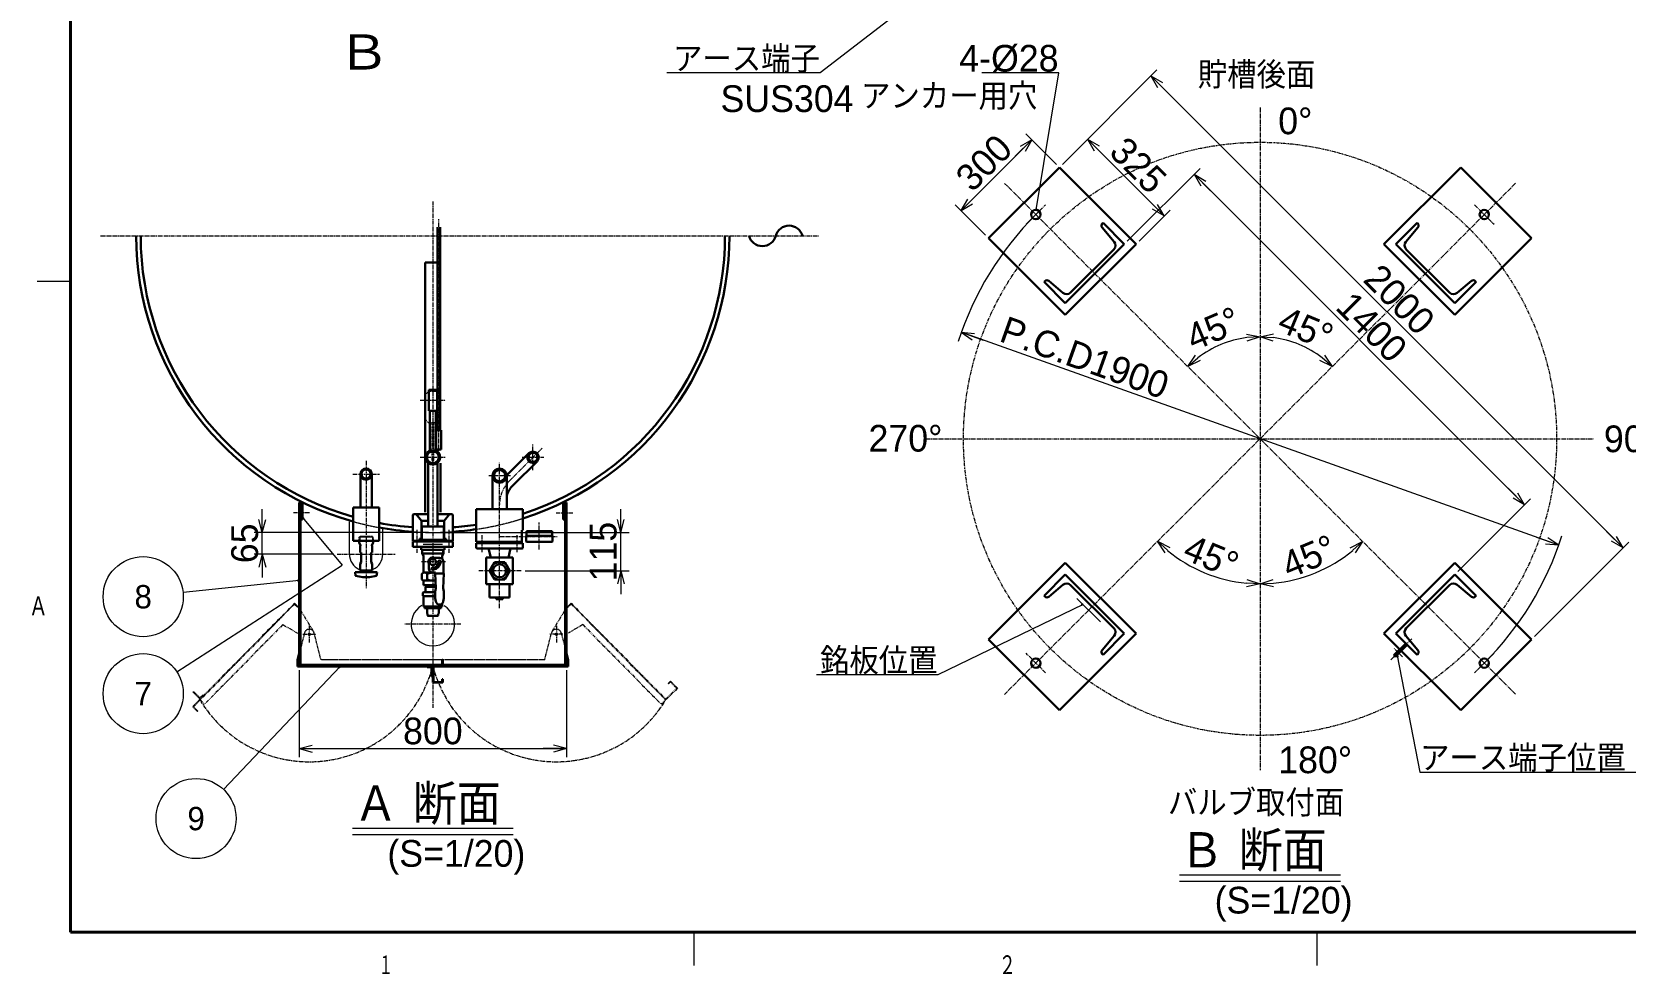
# Model space of a CAD drawing. Header units: millimetres. Extents: x -136 to 8579, y -139 to 6011.
# Drawn here: x -73 to 3506, y -83 to 2034 of the extents above; entities that cross this region are included whole.
import ezdxf
from ezdxf.enums import TextEntityAlignment as Align

# ---------------------------------------------------------------- set-up
doc = ezdxf.new("R2010")
doc.units = ezdxf.units.MM
doc.header["$LTSCALE"] = 0.5
for name, pattern in [('CENTER2', [28.575, 19.05, -3.175, 3.175, -3.175]), ('HIDDEN2', [4.7625, 3.175, -1.5875]), ('PHANTOM2', [31.75, 15.875, -3.175, 3.175, -3.175, 3.175, -3.175])]:
    doc.linetypes.add(name, pattern=pattern)
doc.layers.get('Defpoints').update_dxf_attribs({"color": 151})
for name, color, linetype, lineweight in [('Center', 2, 'CENTER2', 9), ('Hidden', 7, 'HIDDEN2', 9), ('Item', 7, 'Continuous', 9), ('Line', 3, 'Continuous', 30), ('Phantom', 7, 'PHANTOM2', 9), ('Size', 40, 'Continuous', 30), ('Text', 7, 'Continuous', 30)]:
    doc.layers.add(name, color=color, linetype=linetype, lineweight=lineweight)
doc.styles.get("Standard").update_dxf_attribs({"font": 'exthalf2.shx', "bigfont": 'extfont2.shx'})
doc.dimstyles.new('設計', dxfattribs={"dimtxt": 4, "dimasz": 0.001, "dimexe": 1.25, "dimexo": 0.625, "dimtad": 1, "dimdsep": 46, "dimtxsty": 'Standard', "dimblk": '30a', "dimcen": 0, "dimadec": 0, "dimazin": 0, "dimtfac": 1, "dimtofl": 0, "dimtmove": 0, "dimatfit": 3, "dimldrblk": '30a', "dimfxl": 1, "dimlwd": 9, "dimlwe": 9, "dimarcsym": 0})
doc.dimstyles.new('設計$2', dxfattribs={"dimtxt": 4, "dimasz": 2, "dimexe": 1.25, "dimexo": 0.625, "dimtad": 1, "dimdsep": 46, "dimtxsty": 'Standard', "dimblk": 'OPEN30', "dimcen": 0, "dimadec": 0, "dimazin": 0, "dimtfac": 1, "dimtofl": 0, "dimtmove": 0, "dimatfit": 3, "dimldrblk": '30a', "dimfxl": 1, "dimlwd": 9, "dimlwe": 9, "dimarcsym": 0})
doc.dimstyles.new('設計$3', dxfattribs={"dimtxt": 4, "dimasz": 0.001, "dimexe": 1.25, "dimexo": 0.625, "dimtad": 1, "dimdsep": 46, "dimtxsty": 'Standard', "dimblk": '30a', "dimcen": 0, "dimadec": 0, "dimazin": 0, "dimtfac": 1, "dimtmove": 0, "dimatfit": 0, "dimldrblk": '30a', "dimfxl": 1, "dimlwd": 9, "dimlwe": 9, "dimarcsym": 0})

# ---------------------------------------------------------------- blocks, each defined once
blk = doc.blocks.new('30a')
at = {"color": 0, "linetype": 'ByBlock', "lineweight": -2}
for q in [(-1931.85, 517.64), (-3500, 0), (-1931.85, -517.64)]:
    blk.add_line((0, 0), q, dxfattribs=at)
blk = doc.blocks.new('*D71')
at = {"layer": 'Defpoints', "color": 0, "transparency": 16777216}
for p in [(527.5, 609.4), (1127.5, 609.4), (1127.5, 423.6)]:
    blk.add_point(p, dxfattribs=at)
at = {"layer": 'Size', "color": 0, "lineweight": 9, "transparency": 16777216}
for p, q in [((527.5, 600), (527.5, 404.8)), ((1127.5, 600), (1127.5, 404.8)), ((527.5, 423.6), (1127.5, 423.6))]:
    blk.add_line(p, q, dxfattribs=at)
at = {"layer": 'Size', "color": 0, "lineweight": 9, "transparency": 16777216, "xscale": 0.015, "yscale": 0.015, "zscale": 0.015, "rotation": 180}
blk.add_blockref('30a', (527.5, 423.6), dxfattribs=at)
at = {"layer": 'Size', "color": 0, "lineweight": 9, "transparency": 16777216, "xscale": 0.015, "yscale": 0.015, "zscale": 0.015}
blk.add_blockref('30a', (1127.5, 423.6), dxfattribs=at)
at = {"layer": 'Size', "color": 0, "transparency": 16777216, "insert": (827.5, 463), "char_height": 60, "attachment_point": 5}
blk.add_mtext('800', dxfattribs=at)
blk = doc.blocks.new('*D72')
at = {"layer": 'Defpoints', "color": 0, "transparency": 16777216}
for p in [(827.5, 909.4), (1249.9, 909.4), (1025.8, 823.2)]:
    blk.add_point(p, dxfattribs=at)
at = {"layer": 'Size', "color": 0, "lineweight": 9, "transparency": 16777216}
for p, q in [((836.9, 909.4), (1268.7, 909.4)), ((1249.9, 823.2), (1249.9, 909.4)), ((1249.9, 909.4), (1249.9, 909.4)), ((1249.9, 909.4), (1249.9, 909.4)), ((1035.2, 823.2), (1268.7, 823.2)), ((1249.9, 823.2), (1249.9, 823.2)), ((1249.9, 823.1), (1249.9, 823.1))]:
    blk.add_line(p, q, dxfattribs=at)
at = {"layer": 'Size', "color": 0, "lineweight": 9, "transparency": 16777216, "xscale": 0.015, "yscale": 0.015, "zscale": 0.015}
for p, rotation in [((1249.9, 909.4), 270), ((1249.9, 823.2), 90)]:
    blk.add_blockref('30a', p, dxfattribs=dict(at, rotation=rotation))
at = {"layer": 'Size', "color": 0, "transparency": 16777216, "insert": (1210.6, 866.3), "char_height": 60, "attachment_point": 5, "rotation": 90}
blk.add_mtext('115', dxfattribs=at)
blk = doc.blocks.new('*D73')
at = {"layer": 'Defpoints', "color": 0, "transparency": 16777216}
for p in [(444.4, 909.4), (827.5, 909.4), (612.3, 860.4)]:
    blk.add_point(p, dxfattribs=at)
at = {"layer": 'Size', "color": 0, "lineweight": 9, "transparency": 16777216}
for p, q in [((818.1, 909.4), (425.7, 909.4)), ((444.4, 860.5), (444.4, 909.4)), ((444.4, 909.4), (444.4, 909.4)), ((444.4, 909.4), (444.4, 909.4)), ((602.9, 860.4), (425.7, 860.4)), ((444.4, 860.4), (444.4, 860.5)), ((444.4, 860.4), (444.4, 860.4))]:
    blk.add_line(p, q, dxfattribs=at)
at = {"layer": 'Size', "color": 0, "lineweight": 9, "transparency": 16777216, "xscale": 0.015, "yscale": 0.015, "zscale": 0.015}
for p, rotation in [((444.4, 909.4), 270), ((444.4, 860.4), 90)]:
    blk.add_blockref('30a', p, dxfattribs=dict(at, rotation=rotation))
at = {"layer": 'Size', "color": 0, "transparency": 16777216, "insert": (405, 884.9), "char_height": 60, "attachment_point": 5, "rotation": 90}
blk.add_mtext('65', dxfattribs=at)
blk = doc.blocks.new('_Open30')
at = {"color": 0, "linetype": 'ByBlock', "lineweight": -2}
for p, q in [((-1, 0.27), (0, 0)), ((0, 0), (-1, -0.27)), ((0, 0), (-1, 0))]:
    blk.add_line(p, q, dxfattribs=at)
blk = doc.blocks.new('*D74')
at = {"layer": 'Defpoints', "color": 0, "transparency": 16777216}
for p in [(2686, 1864.2), (3260.1, 1693.9), (2523.1, 837.7), (2111.8, 545.6), (2686, 375.3)]:
    blk.add_point(p, dxfattribs=at)
at = {"layer": 'Size', "color": 0, "lineweight": 9, "transparency": 16777216}
blk.add_arc((2686, 1119.7), 325.7, 230.2799, 264.7201, dxfattribs=at)
at = {"layer": 'Size', "color": 0, "lineweight": 9, "transparency": 16777216, "xscale": 30, "yscale": 30, "zscale": 30}
for p, rotation in [((2455.7, 889.5), 137.6399452612493), ((2686, 794.1), 357.3600547387508)]:
    blk.add_blockref('_Open30', p, dxfattribs=dict(at, rotation=rotation))
at = {"layer": 'Size', "color": 0, "transparency": 16777216, "insert": (2576.4, 855.2), "char_height": 60, "attachment_point": 5, "rotation": 337.5}
blk.add_mtext('45%%D', dxfattribs=at)
blk = doc.blocks.new('*D75')
at = {"layer": 'Defpoints', "color": 0, "transparency": 16777216}
for p in [(2686, 1864.2), (2112.1, 1693.6), (2770.3, 805.1), (3259.9, 545.8), (2686, 375.3)]:
    blk.add_point(p, dxfattribs=at)
at = {"layer": 'Size', "color": 0, "lineweight": 9, "transparency": 16777216}
blk.add_arc((2686, 1119.7), 325.8, 275.2782, 309.7218, dxfattribs=at)
at = {"layer": 'Size', "color": 0, "lineweight": 9, "transparency": 16777216, "xscale": 30, "yscale": 30, "zscale": 30}
for p, rotation in [((2916.3, 889.4), 42.36087620303617), ((2686, 794), 182.6391237969638)]:
    blk.add_blockref('_Open30', p, dxfattribs=dict(at, rotation=rotation))
at = {"layer": 'Size', "color": 0, "transparency": 16777216, "insert": (2795.6, 855.2), "char_height": 60, "attachment_point": 5, "rotation": 22.5}
blk.add_mtext('45%%D', dxfattribs=at)
blk = doc.blocks.new('*D76')
at = {"layer": 'Defpoints', "color": 0, "transparency": 16777216}
for p in [(2686, 1864.2), (2112.1, 1693.6), (2626.6, 1341.3), (3259.9, 545.8), (2686, 375.3)]:
    blk.add_point(p, dxfattribs=at)
at = {"layer": 'Size', "color": 0, "lineweight": 9, "transparency": 16777216}
blk.add_arc((2686, 1119.7), 229.4, 97.4984, 127.5016, dxfattribs=at)
at = {"layer": 'Size', "color": 0, "lineweight": 9, "transparency": 16777216, "xscale": 30, "yscale": 30, "zscale": 30}
for p, rotation in [((2686, 1349.1), 3.749198893633965), ((2523.8, 1282), 221.250801106366)]:
    blk.add_blockref('_Open30', p, dxfattribs=dict(at, rotation=rotation))
at = {"layer": 'Size', "color": 0, "transparency": 16777216, "insert": (2580.8, 1367.1), "char_height": 60, "attachment_point": 5, "rotation": 23.0454}
blk.add_mtext('45%%D', dxfattribs=at)
blk = doc.blocks.new('*D77')
at = {"layer": 'Defpoints', "color": 0, "transparency": 16777216}
for p in [(2235.2, 1729.6), (2470.6, 1620.4), (2407.5, 1557.3)]:
    blk.add_point(p, dxfattribs=at)
at = {"layer": 'Size', "color": 0, "lineweight": 9, "transparency": 16777216}
for p, q in [((2241.8, 1736.3), (2311.5, 1806)), ((2298.3, 1792.7), (2470.6, 1620.4)), ((2414.2, 1563.9), (2483.9, 1633.6))]:
    blk.add_line(p, q, dxfattribs=at)
at = {"layer": 'Size', "color": 0, "lineweight": 9, "transparency": 16777216, "xscale": 0.015, "yscale": 0.015, "zscale": 0.015}
for p, rotation in [((2298.3, 1792.7), 135.0000001800632), ((2470.6, 1620.4), 315.0000001800632)]:
    blk.add_blockref('30a', p, dxfattribs=dict(at, rotation=rotation))
at = {"layer": 'Size', "color": 0, "transparency": 16777216, "insert": (2412.3, 1734.4), "char_height": 60, "attachment_point": 5, "rotation": 315}
blk.add_mtext('325', dxfattribs=at)
blk = doc.blocks.new('*D78')
at = {"layer": 'Defpoints', "color": 0, "transparency": 16777216}
for p in [(2381, 1557.3), (3280.3, 971.6), (3123.5, 814.8)]:
    blk.add_point(p, dxfattribs=at)
at = {"layer": 'Size', "color": 0, "lineweight": 9, "transparency": 16777216}
for p, q in [((2387.7, 1563.9), (2551.1, 1727.3)), ((2537.8, 1714), (3280.2, 971.6)), ((3130.1, 821.4), (3293.5, 984.8))]:
    blk.add_line(p, q, dxfattribs=at)
at = {"layer": 'Size', "color": 0, "lineweight": 9, "transparency": 16777216, "xscale": 0.015, "yscale": 0.015, "zscale": 0.015}
for p, rotation in [((2537.8, 1714), 135.0000002160758), ((3280.3, 971.6), 315.0000002160758)]:
    blk.add_blockref('30a', p, dxfattribs=dict(at, rotation=rotation))
at = {"layer": 'Size', "color": 0, "transparency": 16777216, "insert": (2936.9, 1370.6), "char_height": 60, "attachment_point": 5, "rotation": 315}
blk.add_mtext('1400', dxfattribs=at)
blk = doc.blocks.new('*D79')
at = {"layer": 'Defpoints', "color": 0, "transparency": 16777216}
for p in [(2235.2, 1729.6), (3501.5, 874.6), (3295.8, 669)]:
    blk.add_point(p, dxfattribs=at)
at = {"layer": 'Size', "color": 0, "lineweight": 9, "transparency": 16777216}
for p, q in [((2241.8, 1736.3), (2454.1, 1948.5)), ((2440.8, 1935.2), (3501.4, 874.6)), ((3302.5, 675.6), (3514.7, 887.8))]:
    blk.add_line(p, q, dxfattribs=at)
at = {"layer": 'Size', "color": 0, "lineweight": 9, "transparency": 16777216, "xscale": 0.015, "yscale": 0.015, "zscale": 0.015}
for p, rotation in [((2440.8, 1935.2), 134.9999999729905), ((3501.5, 874.6), 314.9999999729905)]:
    blk.add_blockref('30a', p, dxfattribs=dict(at, rotation=rotation))
at = {"layer": 'Size', "color": 0, "transparency": 16777216, "insert": (2999, 1432.7), "char_height": 60, "attachment_point": 5, "rotation": 315}
blk.add_mtext('2000', dxfattribs=at)
blk = doc.blocks.new('*D80')
at = {"layer": 'Defpoints', "color": 0, "transparency": 16777216}
for p in [(2173.2, 1791.6), (2235.2, 1729.6), (2076.1, 1570.5)]:
    blk.add_point(p, dxfattribs=at)
at = {"layer": 'Size', "color": 0, "lineweight": 9, "transparency": 16777216}
for p, q in [((2014.1, 1632.5), (2173.2, 1791.6)), ((2228.6, 1736.3), (2159.9, 1804.9)), ((2069.5, 1577.2), (2000.8, 1645.8))]:
    blk.add_line(p, q, dxfattribs=at)
at = {"layer": 'Size', "color": 0, "lineweight": 9, "transparency": 16777216, "xscale": 0.015, "yscale": 0.015, "zscale": 0.015}
for p, rotation in [((2173.2, 1791.6), 44.99999983378788), ((2014.1, 1632.5), 224.9999998337879)]:
    blk.add_blockref('30a', p, dxfattribs=dict(at, rotation=rotation))
at = {"layer": 'Size', "color": 0, "transparency": 16777216, "insert": (2065.8, 1739.9), "char_height": 60, "attachment_point": 5, "rotation": 45}
blk.add_mtext('300', dxfattribs=at)
blk = doc.blocks.new('*D81')
at = {"layer": 'Defpoints', "color": 0, "transparency": 16777216}
for p in [(2014.8, 1359), (3357.1, 880.5)]:
    blk.add_point(p, dxfattribs=at)
at = {"layer": 'Size', "color": 0, "lineweight": 9, "transparency": 16777216}
blk.add_line((3357.1, 880.5), (2014.8, 1359), dxfattribs=at)
at = {"layer": 'Size', "color": 0, "lineweight": 9, "transparency": 16777216, "xscale": 0.015, "yscale": 0.015, "zscale": 0.015}
for p, rotation in [((2014.8, 1359), 160.3797178387417), ((3357.1, 880.5), 340.3797178387418)]:
    blk.add_blockref('30a', p, dxfattribs=dict(at, rotation=rotation))
at = {"layer": 'Size', "color": 0, "transparency": 16777216, "insert": (2291.9, 1302), "char_height": 60, "attachment_point": 5, "rotation": 340.3797}
blk.add_mtext('P.C.D1900', dxfattribs=at)
blk = doc.blocks.new('30矢印')
at = {"color": 0, "linetype": 'ByBlock', "lineweight": -2}
for q in [(-4415, 0), (-2415, 647), (-2415, -647)]:
    blk.add_line((0, 0), q, dxfattribs=at)
blk = doc.blocks.new('*D82')
at = {"layer": 'Defpoints', "color": 0, "transparency": 16777216}
for p in [(2686, 1864.2), (3260.1, 1693.9), (2800.7, 1318.5), (2111.8, 545.6), (2686, 375.3)]:
    blk.add_point(p, dxfattribs=at)
at = {"layer": 'Size', "color": 0, "lineweight": 9, "transparency": 16777216}
blk.add_arc((2686, 1119.7), 229.4, 52.4967, 82.5033, dxfattribs=at)
at = {"layer": 'Size', "color": 0, "lineweight": 9, "transparency": 16777216, "xscale": 30, "yscale": 30, "zscale": 30}
for p, rotation in [((2686, 1349.2), 176.251658644729), ((2848.2, 1282), 318.748341355271)]:
    blk.add_blockref('_Open30', p, dxfattribs=dict(at, rotation=rotation))
at = {"layer": 'Size', "color": 0, "transparency": 16777216, "insert": (2788.8, 1368.1), "char_height": 60, "attachment_point": 5, "rotation": 337.5}
blk.add_mtext('45°', dxfattribs=at)

msp = doc.modelspace()

# ---------------------------------------------------------------- linework, layer by layer
at = {"color": 4, "linetype": 'Continuous', "lineweight": 40}
for p, q in [((13.60817, 5861.35569), (13.60817, 11.35569)), ((13.60817, 11.35569), (8578.60817, 11.35569))]:
    msp.add_line(p, q, dxfattribs=at)
at = {"color": 4, "linetype": 'Continuous', "lineweight": 9}
for p, q in [((-61.39183, 1473.85569), (13.60817, 1473.85569)), ((1413.60817, 11.35569), (1413.60817, -63.64431)), ((2813.60818, 11.35569), (2813.60818, -63.64431))]:
    msp.add_line(p, q, dxfattribs=at)
at = {"layer": 'Center', "color": 2}
for p, q in [((2685.9655, 1864.16461), (2685.9655, 375.32289)), ((3260.12825, 1693.9065), (2111.80275, 545.58101)), ((3259.86631, 545.84294), (2112.06469, 1693.64456)), ((827.49906, 1653.29265), (827.49906, 514.92071)), ((2160.2803, 1601.68572), (2204.02354, 1645.42895)), ((3167.90746, 1645.42895), (3211.6507, 1601.68572)), ((80.70583, 1575.7105), (1695.01468, 1575.7105)), ((798.81712, 1206.418), (856.181, 1206.418)), ((1935.78205, 1119.74375), (3436.14894, 1119.74375)), ((999.46605, 1025.12749), (1072.91185, 1098.57329)), ((1028.02267, 1078.1605), (1076.97545, 1078.1605)), ((1052.49906, 1048.99068), (1052.49906, 1107.33032)), ((647.49906, 1040.6605), (707.49906, 1040.6605)), ((677.49906, 1070.34205), (677.49906, 784.52175)), ((977.49906, 739.22013), (977.49906, 1066.08032)), ((1001.97545, 1036.9105), (953.02267, 1036.9105)), ((550.25193, 953.74243), (514.62869, 953.74243)), ((1066.73406, 871.01691), (1066.73406, 931.95002)), ((1104.37661, 953.74243), (1142.35726, 953.74243)), ((938.12406, 864.78721), (938.12406, 903.29174)), ((977.49906, 900.4105), (1107.08192, 900.4105)), ((1016.87406, 864.78721), (1016.87406, 903.29174)), ((612.27711, 860.4355), (742.72101, 860.4355)), ((855.98462, 843.1105), (801.07863, 843.1105)), ((1025.82617, 823.1605), (929.17195, 823.1605)), ((535.1997, 680.6605), (564.79842, 680.6605)), ((549.99906, 699.19244), (549.99906, 662.12856)), ((890.69337, 703.1605), (764.30475, 703.1605)), ((1119.79842, 680.6605), (1090.1997, 680.6605)), ((1104.99906, 699.19244), (1104.99906, 662.12856)), ((2979.76837, 623.35479), (3027.21279, 670.79922)), ((3006.11717, 629.88645), (2986.30003, 649.7036)), ((2204.02354, 594.05855), (2160.2803, 637.80179)), ((3211.6507, 637.80179), (3167.90746, 594.05855))]:
    msp.add_line(p, q, dxfattribs=at)
at = {"layer": 'Center', "color": 4}
msp.add_line((840.62406, 1081.32031), (840.62406, 1613.45509), dxfattribs=at)
at = {"layer": 'Center', "color": 6}
for p, q in [((799.26129, 1078.1605), (855.73682, 1078.1605)), ((791.87406, 914.95335), (791.87406, 863.37247)), ((863.12406, 914.95335), (863.12406, 863.37247))]:
    msp.add_line(p, q, dxfattribs=at)
at = {"layer": 'Center', "color": 2}
for centre, radius, start, end in [((1052.49906, 972.09448), 75, 135, 180), ((549.99906, 680.6605), 286.50098, 211.02485, 345.599979), ((1104.99906, 680.6605), 286.50098, 194.400021, 328.97515)]:
    msp.add_arc(centre, radius, start, end, dxfattribs=at)
at = {"layer": 'Hidden', "color": 3}
for p, q in [((661.78281, 890.6605), (662.07614, 899.0605)), ((663.22468, 900.1855), (662.07614, 899.0605)), ((692.92197, 899.0605), (662.07614, 899.0605)), ((691.77344, 900.1855), (663.22468, 900.1855)), ((691.77344, 900.1855), (692.92197, 899.0605)), ((692.92197, 899.0605), (693.21531, 890.6605)), ((805.52005, 883.1105), (849.47807, 883.1105)), ((539.09748, 683.43864), (527.49906, 637.92573)), ((576.24906, 623.2105), (560.90064, 683.43864)), ((1078.74906, 623.2105), (1094.09748, 683.43864)), ((1115.90064, 683.43864), (1127.49906, 637.92573)), ((1078.74906, 623.2105), (576.24906, 623.2105))]:
    msp.add_line(p, q, dxfattribs=at)
for centre in [(549.99906, 680.6605), (1104.99906, 680.6605)]:
    msp.add_circle(centre, 2.625, dxfattribs=at)
for centre, radius, start, end in [((827.49906, 1575.7105), 666.3, 254.393864, 259.558898), ((827.49906, 1575.7105), 666.3, 278.414332, 287.693029), ((827.49906, 1575.7105), 666.3, 266.127459, 273.872541), ((549.99906, 680.6605), 11.25, 14.296838, 165.703162), ((1104.99906, 680.6605), 11.25, 14.296838, 165.703162)]:
    msp.add_arc(centre, radius, start, end, dxfattribs=at)
at = {"layer": 'Item'}
msp.add_line((252.39416, 596.01748), (623.96082, 835.59498), dxfattribs=at)
at = {"layer": 'Item', "color": 7, "linetype": 'Continuous', "lineweight": 9}
for p, q in [((646.86894, 245.10144), (1008.12918, 245.10144)), ((1008.12918, 230.10144), (646.86894, 230.10144)), ((2505.33537, 140.04288), (2866.59563, 140.04288)), ((2866.59563, 125.04288), (2505.33537, 125.04288))]:
    msp.add_line(p, q, dxfattribs=at)
at = {"layer": 'Item'}
for centre in [(176.75421, 764.97022), (176.75421, 547.24661), (295.58036, 266.51397)]:
    msp.add_circle(centre, 90, dxfattribs=at)
at = {"layer": 'Item', "color": 4, "lineweight": 30}
for centre, start, end in [((1567.89928, 1583.7481), 195, 345), ((1627.89276, 1567.6729), 15, 165)]:
    msp.add_arc(centre, 31.05491, start, end, dxfattribs=at)
at = {"layer": 'Line', "color": 3}
for p, q in [((2076.0859, 1570.52433), (2235.18493, 1729.62335)), ((2407.5422, 1557.26607), (2235.18493, 1729.62335)), ((2964.38879, 1557.26607), (3136.74607, 1729.62335)), ((3136.74607, 1729.62335), (3295.8451, 1570.52433)), ((2331.19384, 1594.66378), (2358.15973, 1562.52707)), ((2333.29599, 1604.99578), (2331.56956, 1603.26935)), ((2381.0257, 1557.26607), (2333.29599, 1604.99578)), ((3038.63501, 1604.99578), (2990.9053, 1557.26607)), ((3013.77126, 1562.52707), (3040.73716, 1594.66378)), ((3040.36143, 1603.26935), (3038.63501, 1604.99578)), ((2248.44318, 1398.16705), (2076.0859, 1570.52433)), ((2407.5422, 1557.26607), (2248.44318, 1398.16705)), ((2248.44318, 1424.68355), (2381.0257, 1557.26607)), ((2357.40828, 1545.31592), (2260.39333, 1448.30097)), ((3123.48782, 1398.16705), (2964.38879, 1557.26607)), ((2990.9053, 1557.26607), (3123.48782, 1424.68355)), ((3111.53766, 1448.30097), (3014.52272, 1545.31592)), ((3123.48782, 1398.16705), (3295.8451, 1570.52433)), ((810.49906, 1515.7105), (810.49906, 954.97245)), ((810.49906, 1515.7105), (836.52593, 1515.7105)), ((2202.4399, 1474.13969), (2200.71347, 1472.41326)), ((2200.71347, 1472.41326), (2248.44318, 1424.68355)), ((2243.18218, 1447.54952), (2211.04547, 1474.51542)), ((3123.48782, 1424.68355), (3171.21753, 1472.41326)), ((3160.88552, 1474.51542), (3128.74882, 1447.54952)), ((3171.21753, 1472.41326), (3169.4911, 1474.13969)), ((818.76156, 1182.793), (818.76156, 1230.043)), ((836.98656, 1230.043), (818.76156, 1230.043)), ((836.98656, 1230.043), (836.98656, 1182.793)), ((818.76156, 1182.793), (836.98656, 1182.793)), ((821.01156, 1182.793), (821.01156, 1096.02475)), ((833.98656, 1182.793), (833.98656, 1096.02475)), ((1043.48345, 1087.17611), (994.02595, 1037.71862)), ((664.74906, 965.6605), (664.74906, 1040.6605)), ((690.24906, 965.6605), (690.24906, 1040.6605)), ((844.49906, 954.97245), (844.49906, 1065.19092)), ((1008.48166, 1016.11188), (1061.51467, 1069.14489)), ((961.48656, 961.9105), (961.48656, 1036.9105)), ((993.51156, 961.9105), (993.51156, 1036.9105)), ((527.49906, 976.62472), (527.49906, 609.4105)), ((529.89906, 976.62472), (527.49906, 976.62472)), ((529.89906, 979.56461), (529.89906, 611.8105)), ((534.39906, 938.74243), (534.39906, 977.33931)), ((1120.59906, 938.74243), (1120.59906, 977.33931)), ((1125.09906, 979.56461), (1125.09906, 611.8105)), ((1125.09906, 976.62472), (1127.49906, 976.62472)), ((1127.49906, 976.62472), (1127.49906, 609.4105)), ((534.39906, 938.74243), (529.89906, 938.74243)), ((648.24906, 965.6605), (706.74906, 965.6605)), ((648.24906, 890.6605), (648.24906, 965.6605)), ((706.74906, 890.6605), (706.74906, 965.6605)), ((924.99906, 888.4105), (924.99906, 961.9105)), ((924.99906, 961.9105), (1029.99906, 961.9105)), ((1029.99906, 914.6605), (1029.99906, 961.9105)), ((1120.59906, 938.74243), (1125.09906, 938.74243)), ((1027.74906, 914.6605), (1029.99906, 914.6605)), ((1027.74906, 888.4105), (1027.74906, 914.6605)), ((1037.48406, 901.9724), (1037.48406, 888.90929)), ((1095.98406, 901.9724), (1037.48406, 901.9724)), ((1037.76804, 912.47968), (1095.70008, 912.47968)), ((1037.76804, 912.47968), (1037.76804, 901.9724)), ((1095.70008, 912.47968), (1095.70008, 901.9724)), ((1095.98406, 901.9724), (1095.98406, 888.90929)), ((706.74906, 890.6605), (648.24906, 890.6605)), ((661.61519, 885.8605), (661.78281, 890.6605)), ((661.61519, 885.8605), (665.49906, 879.1855)), ((663.99906, 879.1855), (663.99906, 864.1855)), ((663.99906, 864.1855), (666.24906, 864.1855)), ((664.03594, 879.1855), (665.49906, 879.1855)), ((666.24906, 864.1855), (666.24906, 842.4355)), ((688.74906, 864.1855), (688.74906, 842.4355)), ((690.99906, 864.1855), (688.74906, 864.1855)), ((693.38293, 885.8605), (689.49906, 879.1855)), ((690.96217, 879.1855), (689.49906, 879.1855)), ((690.99906, 879.1855), (690.99906, 864.1855)), ((693.21531, 890.6605), (693.38293, 885.8605)), ((803.30772, 862.1105), (803.59756, 870.4105)), ((803.30772, 862.1105), (851.6904, 862.1105)), ((803.30772, 862.1105), (806.49906, 856.58293)), ((851.6904, 862.1105), (848.49906, 856.58293)), ((851.6904, 862.1105), (851.40056, 870.4105)), ((924.99906, 888.4105), (1027.74906, 888.4105)), ((924.99906, 885.4105), (1029.99906, 885.4105)), ((924.99906, 874.9105), (924.99906, 885.4105)), ((926.49906, 873.4105), (1028.49906, 873.4105)), ((1007.87406, 886.9105), (947.12406, 886.9105)), ((953.45918, 870.57001), (957.81156, 853.1605)), ((1001.53894, 870.57001), (997.18656, 853.1605)), ((1029.99906, 874.9105), (1029.99906, 885.4105)), ((1038.05202, 888.34133), (1095.4161, 888.34133)), ((666.24906, 842.4355), (663.99906, 838.6855)), ((663.99906, 823.6855), (663.99906, 838.6855)), ((663.99906, 823.6855), (690.99906, 823.6855)), ((672.62406, 819.9355), (672.62406, 823.6855)), ((682.37406, 819.9355), (682.37406, 823.6855)), ((688.74906, 842.4355), (690.99906, 838.6855)), ((690.99906, 823.6855), (690.99906, 838.6855)), ((806.49906, 856.58293), (806.49906, 818.82658)), ((818.49906, 828.1105), (818.49906, 838.7516)), ((831.85796, 852.1105), (842.49906, 852.1105)), ((848.49906, 856.58293), (848.49906, 849.81871)), ((851.49906, 843.1105), (851.49906, 817.1105)), ((1007.49906, 853.1605), (947.49906, 853.1605)), ((947.49906, 853.1605), (947.49906, 793.1605)), ((954.76589, 823.1605), (966.13248, 842.848)), ((988.86564, 842.848), (966.13248, 842.848)), ((1000.23223, 823.1605), (988.86564, 842.848)), ((1007.49906, 853.1605), (1007.49906, 793.1605)), ((2248.44318, 841.32046), (2076.0859, 668.96318)), ((2407.5422, 682.22143), (2248.44318, 841.32046)), ((2964.38879, 682.22143), (3123.48782, 841.32046)), ((3123.48782, 841.32046), (3295.8451, 668.96318)), ((652.74906, 819.9355), (653.91434, 812.18218)), ((652.78018, 819.9355), (702.24906, 819.9355)), ((669.99906, 808.6855), (653.91434, 812.18218)), ((684.99906, 808.6855), (669.99906, 808.6855)), ((684.99906, 808.6855), (701.08377, 812.18218)), ((702.24906, 819.9355), (701.08377, 812.18218)), ((802.49906, 803.61251), (802.49906, 816.6085)), ((806.49906, 791.1105), (806.49906, 801.39442)), ((806.49906, 791.1105), (834.07482, 791.1105)), ((808.74906, 819.1105), (825.50759, 819.1105)), ((808.74906, 801.1105), (833.46876, 801.1105)), ((814.99906, 803.61251), (814.99906, 816.6085)), ((827.49906, 819.1105), (833.49906, 819.1105)), ((834.49906, 784.1105), (832.49906, 817.1105)), ((852.49906, 817.1105), (832.49906, 817.1105)), ((833.49906, 817.1105), (833.49906, 819.1105)), ((850.49906, 784.1105), (852.49906, 817.1105)), ((1007.49906, 793.1605), (947.49906, 793.1605)), ((966.13248, 803.473), (954.76589, 823.1605)), ((954.99906, 763.1605), (954.99906, 793.1605)), ((966.13248, 803.473), (988.86564, 803.473)), ((988.86564, 803.473), (1000.23223, 823.1605)), ((999.99906, 763.1605), (999.99906, 793.1605)), ((2200.71347, 767.07425), (2248.44318, 814.80395)), ((2243.18218, 791.93799), (2211.04547, 764.97209)), ((2248.44318, 814.80395), (2381.0257, 682.22143)), ((2357.40828, 694.17159), (2260.39333, 791.18654)), ((3123.48782, 814.80395), (2990.9053, 682.22143)), ((3014.52272, 694.17159), (3111.53766, 791.18654)), ((3171.21753, 767.07425), (3123.48782, 814.80395)), ((3128.74882, 791.93799), (3160.88552, 764.97209)), ((954.99906, 763.1605), (999.99906, 763.1605)), ((969.99906, 763.1605), (969.99906, 759.4105)), ((969.99906, 759.4105), (984.99906, 759.4105)), ((984.99906, 763.1605), (984.99906, 759.4105)), ((2202.4399, 765.34782), (2200.71347, 767.07425)), ((3169.4911, 765.34782), (3171.21753, 767.07425)), ((2407.5422, 682.22143), (2235.18493, 509.86415)), ((2381.0257, 682.22143), (2333.29599, 634.49172)), ((2964.38879, 682.22143), (3136.74607, 509.86415)), ((2990.9053, 682.22143), (3038.63501, 634.49172)), ((2235.18493, 509.86415), (2076.0859, 668.96318)), ((2331.19384, 644.82373), (2358.15973, 676.96044)), ((3013.17916, 659.94757), (2986.66266, 633.43106)), ((3016.36114, 656.76559), (2989.84464, 630.24908)), ((3040.73716, 644.82373), (3013.77126, 676.96044)), ((3295.8451, 668.96318), (3136.74607, 509.86415)), ((527.49906, 637.92573), (523.74906, 623.2105)), ((523.74906, 608.2105), (523.74906, 623.2105)), ((523.74906, 623.2105), (524.94906, 623.2105)), ((524.94906, 609.4105), (524.94906, 623.2105)), ((1130.04906, 609.4105), (524.94906, 609.4105)), ((1125.09906, 611.8105), (529.89906, 611.8105)), ((542.49906, 609.4105), (542.49906, 611.8105)), ((1092.54906, 609.4105), (562.44906, 609.4105)), ((827.49906, 571.9105), (827.49906, 609.4105)), ((849.99906, 623.2105), (848.79906, 623.2105)), ((848.79906, 623.2105), (848.79906, 609.4105)), ((849.99906, 623.2105), (849.99906, 608.2105)), ((1112.49906, 609.4105), (1112.49906, 611.8105)), ((1127.49906, 637.92573), (1131.24906, 623.2105)), ((1130.04906, 609.4105), (1130.04906, 623.2105)), ((1131.24906, 623.2105), (1130.04906, 623.2105)), ((1131.24906, 608.2105), (1131.24906, 623.2105)), ((2333.29599, 634.49172), (2331.56956, 636.21815)), ((2986.66266, 633.43106), (2989.84464, 630.24908)), ((3038.63501, 634.49172), (3040.36143, 636.21815)), ((1131.24906, 608.2105), (523.74906, 608.2105)), ((814.74906, 608.2105), (814.74906, 606.4855)), ((814.74906, 606.4855), (824.27406, 606.4855)), ((824.27406, 585.7105), (824.27406, 606.4855)), ((825.99906, 585.7105), (824.27406, 585.7105)), ((825.99906, 608.2105), (825.99906, 585.7105)), ((828.69906, 608.2105), (828.69906, 573.1105)), ((828.69906, 573.1105), (848.79906, 573.1105)), ((848.79906, 573.1105), (848.79906, 579.4105)), ((849.99906, 579.4105), (848.79906, 579.4105)), ((849.99906, 571.9105), (849.99906, 579.4105)), ((827.49906, 571.9105), (849.99906, 571.9105))]:
    msp.add_line(p, q, dxfattribs=at)
at = {"layer": 'Line', "color": 4}
for p, q in [((837.62406, 1595.2105), (837.62406, 1139.42854)), ((843.62413, 1595.2105), (843.62401, 1139.42854)), ((834.99906, 1095.92413), (834.99906, 1139.42854)), ((846.24906, 1139.42854), (834.99906, 1139.42854)), ((846.24906, 1095.92413), (846.24906, 1139.42854)), ((846.24906, 1095.92413), (834.99906, 1095.92413)), ((813.99906, 787.3605), (813.99906, 791.1105)), ((805.37406, 773.8605), (806.49906, 774.9855)), ((805.37406, 767.1105), (805.37406, 773.8605)), ((806.49906, 765.9855), (805.37406, 767.1105)), ((806.49906, 774.9855), (810.24906, 774.9855)), ((806.49906, 765.9855), (831.28141, 765.9855)), ((806.49906, 765.9855), (806.49906, 743.1105)), ((810.24906, 775.3605), (810.24906, 774.9855)), ((810.24906, 775.3605), (831.7398, 775.3605)), ((810.61976, 786.49199), (812.12406, 787.3605)), ((812.12406, 775.3605), (810.61976, 776.22901)), ((810.62406, 776.22653), (810.62406, 786.49448)), ((812.12406, 787.3605), (833.34415, 787.3605)), ((848.49906, 743.1105), (806.49906, 743.1105)), ((808.82406, 743.1105), (808.82406, 739.3605)), ((846.17406, 739.3605), (808.82406, 739.3605)), ((814.37406, 727.3605), (814.37406, 739.3605)), ((815.49906, 726.2355), (814.37406, 727.3605)), ((815.49906, 723.2355), (815.49906, 726.2355)), ((838.37406, 722.1105), (816.62406, 722.1105)), ((840.62406, 727.3605), (839.49906, 726.2355)), ((839.49906, 726.2355), (839.49906, 723.2355)), ((840.62406, 727.3605), (840.62406, 739.3605)), ((846.17406, 739.3605), (846.17406, 743.1105)), ((848.49906, 743.1105), (848.49906, 748.62625))]:
    msp.add_line(p, q, dxfattribs=at)
at = {"layer": 'Line', "color": 6}
for p, q in [((817.29906, 1065.19092), (817.29906, 922.9105)), ((837.69906, 1065.19092), (837.69906, 922.9105)), ((802.74906, 892.9105), (802.74906, 922.9105)), ((802.74906, 922.9105), (852.24906, 922.9105)), ((852.24906, 892.9105), (852.24906, 922.9105)), ((782.49906, 889.1605), (872.49906, 889.1605)), ((782.49906, 889.1605), (782.49906, 877.1605)), ((782.49906, 877.1605), (872.49906, 877.1605)), ((798.24906, 892.9105), (856.74906, 892.9105)), ((798.24906, 889.1605), (798.24906, 892.9105)), ((801.24906, 877.1605), (801.24906, 870.4105)), ((801.24906, 870.4105), (853.74906, 870.4105)), ((853.74906, 877.1605), (853.74906, 870.4105)), ((856.74906, 889.1605), (856.74906, 892.9105)), ((872.49906, 877.1605), (872.49906, 889.1605))]:
    msp.add_line(p, q, dxfattribs=at)
at = {"layer": 'Line', "color": 3, "lineweight": 9}
for p, q in [((639.99906, 860.4355), (639.99906, 933.50446)), ((714.99906, 860.4355), (714.99906, 917.14834))]:
    msp.add_line(p, q, dxfattribs=at)
at = {"layer": 'Line', "color": 7}
for p, q in [((783.99906, 950.6605), (782.49906, 949.1605)), ((782.49906, 890.6605), (782.49906, 949.1605)), ((817.29906, 950.6605), (783.99906, 950.6605)), ((802.37406, 935.6605), (789.99906, 950.6605)), ((802.37406, 935.6605), (802.37406, 895.1605)), ((817.29906, 935.6605), (802.37406, 935.6605)), ((870.99906, 950.6605), (837.69906, 950.6605)), ((852.62406, 935.6605), (837.69906, 935.6605)), ((852.62406, 935.6605), (864.99906, 950.6605)), ((852.62406, 935.6605), (852.62406, 895.1605)), ((870.99906, 950.6605), (872.49906, 949.1605)), ((872.49906, 890.6605), (872.49906, 949.1605)), ((797.87406, 895.1605), (797.87406, 890.6605)), ((802.37406, 895.1605), (797.87406, 895.1605)), ((857.12406, 895.1605), (852.62406, 895.1605)), ((857.12406, 895.1605), (857.12406, 890.6605)), ((797.87406, 890.6605), (782.49906, 890.6605)), ((872.49906, 890.6605), (857.12406, 890.6605))]:
    msp.add_line(p, q, dxfattribs=at)
at = {"layer": 'Line', "color": 4, "lineweight": 9}
for p, q in [((663.22468, 900.1855), (662.66164, 884.06203)), ((691.77344, 900.1855), (692.33648, 884.06203)), ((804.78672, 862.1105), (805.07656, 870.4105)), ((850.2114, 862.1105), (849.92156, 870.4105))]:
    msp.add_line(p, q, dxfattribs=at)
at = {"layer": 'Line', "color": 7, "lineweight": 9}
msp.add_line((2327.46236, 708.20761), (2274.42935, 761.24062), dxfattribs=at)
at = {"layer": 'Line', "color": 3}
for centre, radius in [((2182.15192, 1623.55734), 10.5), ((3189.77908, 1623.55734), 10.5), ((1052.49906, 1078.1605), 12.75), ((1052.49906, 1078.1605), 10.2), ((677.49906, 1040.6605), 12.75), ((677.49906, 1040.6605), 10.2), ((977.49906, 1036.9105), 16.0125), ((977.49906, 1036.9105), 12.81), ((827.49906, 843.1105), 7), ((827.49906, 828.1105), 3), ((842.49906, 843.1105), 3), ((977.49906, 823.1605), 19.6875), ((977.49906, 823.1605), 14.58333), ((2182.15192, 615.93017), 10.5), ((3189.77908, 615.93017), 10.5)]:
    msp.add_circle(centre, radius, dxfattribs=at)
at = {"layer": 'Line', "color": 2, "lineweight": 9}
for start, end in [(135, 162.157338), (315, 342.157338)]:
    msp.add_arc((2685.9655, 1119.74375), 712.5, start, end, dxfattribs=at)
at = {"layer": 'Line', "color": 3}
for centre, radius, start, end in [((827.49906, 1575.7105), 666.3, 180, 254.393864), ((827.49906, 1575.7105), 656.25, 180, 254.148629), ((827.49906, 1575.7105), 656.25, 287.973159, 0), ((827.49906, 1575.7105), 666.3, 287.693029, 0), ((2336.07737, 1598.76155), 6.375, 135, 220), ((3035.85363, 1598.76155), 6.375, 320, 45), ((2348.39267, 1554.33153), 12.75, 315, 40), ((3023.53833, 1554.33153), 12.75, 140, 225), ((2206.9477, 1469.63188), 6.375, 50, 135), ((3164.98329, 1469.63188), 6.375, 45, 130), ((2251.37772, 1457.31658), 12.75, 230, 315), ((3120.55327, 1457.31658), 12.75, 225, 310), ((1052.49906, 972.09448), 62.25, 135, 161.368043), ((827.49906, 1575.7105), 656.25, 259.397164, 266.068061), ((827.49906, 1575.7105), 666.3, 259.558898, 266.127459), ((827.49906, 1575.7105), 656.25, 273.931939, 278.544148), ((827.49906, 1575.7105), 666.3, 273.872541, 278.414332), ((926.49906, 874.9105), 1.5, 180, 270), ((949.82115, 869.6605), 3.75, 14.036243, 90), ((1005.17697, 869.6605), 3.75, 90, 165.963757), ((1028.49906, 874.9105), 1.5, 270, 0), ((1038.05202, 888.90929), 0.56796, 180, 270), ((1095.4161, 888.90929), 0.56796, 270, 0), ((827.49906, 843.1105), 10, 64.158067, 205.841933), ((827.49906, 828.1105), 9, 180, 270), ((827.49906, 843.1105), 13, 279.184498, 350.815502), ((827.49906, 843.1105), 17, 278.029583, 351.970417), ((842.49906, 843.1105), 9, 0, 90), ((808.74906, 810.05326), 9.05724, 46.365484, 133.634516), ((808.74906, 810.16774), 9.05724, 226.365484, 313.634516), ((827.49906, 786.63455), 32.47595, 79.353321, 112.637543), ((827.49906, 833.58645), 32.47595, 247.362457, 280.532767), ((2251.37772, 782.17092), 12.75, 45, 130), ((3120.55327, 782.17092), 12.75, 50, 135), ((889.74906, 769.1105), 57.25, 164.810713, 195.189287), ((842.49906, 755.18193), 8.07143, 187.62815, 352.37185), ((795.24906, 769.1105), 57.25, 344.810713, 15.189287), ((2206.9477, 769.85562), 6.375, 225, 310), ((3164.98329, 769.85562), 6.375, 230, 315), ((2348.39267, 685.15598), 12.75, 320, 45), ((3023.53833, 685.15598), 12.75, 135, 220), ((2336.07737, 640.72596), 6.375, 140, 225), ((3035.85363, 640.72596), 6.375, 315, 40)]:
    msp.add_arc(centre, radius, start, end, dxfattribs=at)
at = {"layer": 'Line', "color": 6}
for radius, start, end in [(16.5, 96.524979, 83.475021), (13.5, 97.983556, 82.016444)]:
    msp.add_arc((827.49906, 1078.1605), radius, start, end, dxfattribs=at)
at = {"layer": 'Line', "color": 3, "lineweight": 9}
for centre, radius, start, end in [((677.49906, 860.4355), 37.5, 180, 245.721647), ((677.49906, 860.4355), 37.5, 295.284101, 0), ((827.49906, 703.1605), 48.75, 120.6433075, 58.6087678)]:
    msp.add_arc(centre, radius, start, end, dxfattribs=at)
at = {"layer": 'Line', "color": 4}
for centre, start, end in [((816.62406, 723.2355), 180, 270), ((838.37406, 723.2355), 270, 0)]:
    msp.add_arc(centre, 1.125, start, end, dxfattribs=at)
at = {"layer": 'Phantom', "color": 6}
for p, q in [((833.12406, 1225.89643), (821.87406, 1225.89643)), ((810.62406, 1214.64643), (810.62406, 1166.67457)), ((844.37406, 1214.64643), (844.37406, 1166.67457)), ((833.12406, 1155.42457), (821.87406, 1155.42457)), ((825.62406, 1071.4105), (825.62406, 1155.42457)), ((829.37406, 1071.4105), (829.37406, 1155.42457)), ((516.8141, 750.20778), (287.83752, 517.80986)), ((516.82668, 748.51077), (289.53453, 517.82245)), ((516.8141, 750.20778), (527.49906, 739.68012)), ((516.82668, 748.51077), (526.65685, 738.82532)), ((527.49906, 739.68012), (526.65685, 738.82532)), ((559.62922, 686.47621), (527.49906, 739.68012)), ((1095.3689, 686.47621), (1127.49906, 739.68012)), ((1138.18402, 750.20778), (1127.49906, 739.68012)), ((1138.17144, 748.51077), (1128.34127, 738.82532)), ((1138.17144, 748.51077), (1350.51431, 532.99509)), ((1138.18402, 750.20778), (1351.36911, 533.8373)), ((490.65225, 702.28275), (314.31397, 523.30965)), ((490.65225, 702.28275), (523.08784, 683.34541)), ((1164.34586, 702.28275), (1131.91028, 683.34541)), ((1164.34586, 702.28275), (1340.68415, 523.30965)), ((1361.43523, 575.34168), (1356.09275, 570.07785)), ((1361.42264, 573.64467), (1356.93496, 569.22305)), ((1375.52971, 559.32682), (1361.42264, 573.64467)), ((1377.22672, 559.31424), (1361.43523, 575.34168)), ((288.65433, 550.69729), (289.86501, 551.92606)), ((304.68178, 534.9058), (288.65433, 550.69729)), ((289.86501, 551.92606), (304.66369, 537.34525)), ((311.34875, 544.1302), (304.66369, 537.34525)), ((312.57752, 542.91952), (311.34875, 544.1302)), ((1377.22672, 559.31424), (1340.68415, 523.30965)), ((1350.5269, 534.6921), (1375.52971, 559.32682)), ((1356.09275, 570.07785), (1356.93496, 569.22305)), ((298.52248, 507.2822), (287.83752, 517.80986)), ((299.3647, 508.137), (289.53453, 517.82245)), ((298.52248, 507.2822), (299.3647, 508.137)), ((303.62901, 533.8373), (314.31397, 523.30965))]:
    msp.add_line(p, q, dxfattribs=at)
at = {"layer": 'Phantom', "color": 7}
msp.add_circle((2685.9655, 1119.74375), 666.3, dxfattribs=at)
at = {"layer": 'Phantom', "color": 6}
for centre, radius, start, end in [((821.87406, 1214.64643), 11.25, 90, 180), ((833.12406, 1214.64643), 11.25, 0, 90), ((821.87406, 1166.67457), 11.25, 180, 270), ((833.12406, 1166.67457), 11.25, 270, 0), ((827.49906, 1071.4105), 1.875, 180, 0)]:
    msp.add_arc(centre, radius, start, end, dxfattribs=at)

# ---------------------------------------------------------------- texts
at = {"color": 4, "lineweight": 30}
for s, width, p, p2 in [('Ａ', 1.111342, (-80.06736, 718.60569), (-37.39183, 718.60569)), ('１', 1.07958, (706.51629, -87.64431), (737.60818, -87.64431)), ('２', 1.093808, (2099.10612, -87.64431), (2137.60817, -87.64431))]:
    msp.add_text(s, height=48, dxfattribs=dict(at, width=width)).set_placement(p, p2, align=Align.FIT)
at = {"layer": 'Item', "color": 7, "lineweight": 40}
for s, p in [('Ａ 断面', (649.86894, 253.10143)), ('Ｂ 断面', (2505.33537, 148.04288))]:
    msp.add_text(s, height=90, dxfattribs=at).set_placement(p)
at = {"layer": 'Size', "char_height": 60, "width": 451.051368, "attachment_point": 9}
for s, insert in [('アース端子', (1697.1377, 1942.52966)), ('\\pi17;4-%%C28', (2233.22988, 1942.52966))]:
    msp.add_mtext(s, dxfattribs=dict(at, insert=insert))
at = {"layer": 'Size', "char_height": 60}
for s, insert, attachment_point in [('銘板位置', (1961.25925, 590.40287), 9), ('アース端子位置', (3045.53772, 371.54862), 7)]:
    msp.add_mtext(s, dxfattribs=dict(at, insert=insert, attachment_point=attachment_point))
at = {"layer": 'Text'}
for s, p in [('貯槽後面', (2546.07941, 1906.67569)), ('SUS304', (1473.78583, 1853.98835)), ('アンカー用穴', (1789.55465, 1858.93301)), ('0°', (2726.80008, 1804.06674)), ('270°', (1806.35153, 1090.9544)), ('90°', (3458.43888, 1089.74375)), ('180°', (2726.80008, 368.47075)), ('バルブ取付面', (2478.989, 271.19853)), ('(S=1/20)', (725.34726, 158.23896)), ('(S=1/20)', (2583.81369, 53.18041))]:
    msp.add_text(s, height=60, dxfattribs=at).set_placement(p)
for s, p in [('8', (176.75421, 764.97022)), ('7', (176.75421, 547.24661)), ('9', (295.58036, 266.51397))]:
    msp.add_text(s, height=52.5, dxfattribs=at).set_placement(p, align=Align.MIDDLE)
at = {"layer": 'Text', "color": 1, "lineweight": 40, "insert": (612.73309, 2030.67051), "char_height": 90, "width": 82.4932662, "attachment_point": 1}
msp.add_mtext('{\\W1.2;Ｂ}', dxfattribs=at)

# ---------------------------------------------------------------- dimensions: what is measured, and where the dimension line sits
at = {"layer": 'Size'}
for p1, p2, distance, picture, middle in [((2235.18493, 1729.62335), (3295.8451, 668.96318), 290.77858, '*D79', (2998.96885, 1432.7471)), ((2076.0859, 1570.52433), (2235.18493, 1729.62335), 87.65775, '*D80', (2065.8097, 1739.89956)), ((2235.18493, 1729.62335), (2407.5422, 1557.26608), 89.22015, '*D77', (2412.29407, 1734.37522)), ((2381.0257, 1557.26607), (3123.48782, 814.80396), 221.70538, '*D78', (2936.86847, 1370.64672))]:
    dim = msp.add_aligned_dim(p1=p1, p2=p2, distance=distance, dimstyle='設計', override={"dimscale": 15, "dimlfac": 1.333333}, dxfattribs=at)
    dim.commit()
    dim.dimension.update_dxf_attribs({"geometry": picture, "text_midpoint": middle})
for base, line1, line2, picture, middle in [((2523.13241, 837.70858), ((2685.9655, 1864.16461), (2685.9655, 375.32289)), ((3260.12825, 1693.9065), (2111.80275, 545.58101)), '*D74', (2576.40661, 855.2452)), ((2770.28032, 805.07654), ((3259.86631, 545.84294), (2112.06469, 1693.64456)), ((2685.9655, 1864.16461), (2685.9655, 375.32289)), '*D75', (2795.56315, 855.15162))]:
    dim = msp.add_angular_dim_2l(base=base, line1=line1, line2=line2, text='45%%D', dimstyle='設計$2', override={"dimscale": 15, "dimlfac": 20}, dxfattribs=at)
    dim.commit()
    dim.dimension.update_dxf_attribs({"geometry": picture, "text_midpoint": middle})
dim = msp.add_angular_dim_2l(base=(2800.68958, 1318.45169), line1=((3260.12825, 1693.9065), (2111.80275, 545.58101)), line2=((2685.9655, 1864.16461), (2685.9655, 375.32289)), dimstyle='設計$2', override={"dimscale": 15, "dimlfac": 20}, dxfattribs=at)
dim.commit()
dim.dimension.update_dxf_attribs({"geometry": '*D82', "text_midpoint": (2788.83967, 1368.10397)})
dim = msp.add_angular_dim_2l(base=(2626.59351, 1341.32304), line1=((2685.9655, 1864.16461), (2685.9655, 375.32289)), line2=((3259.86631, 545.84294), (2112.06469, 1693.64456)), text='45%%D', dimstyle='設計$2', override={"dimscale": 15, "dimlfac": 20}, dxfattribs=at)
dim.commit()
dim.dimension.update_dxf_attribs({"geometry": '*D76', "text_midpoint": (2596.16612, 1330.83256), "dimtype": 162})
dim = msp.add_diameter_dim_2p(p1=(3357.09678, 880.49692), p2=(2014.83421, 1358.99059), dimstyle='設計$3', override={"dimscale": 15, "dimlfac": 1.333333, "dimpost": 'P.C.D<>', "dimtmove": 0}, dxfattribs=at)
dim.commit()
dim.dimension.update_dxf_attribs({"geometry": '*D81', "text_midpoint": (2278.66437, 1264.93964), "dimtype": 163})
for base, p1, override, picture, middle in [((444.42213, 909.4105), (612.27711, 860.4355), {"dimscale": 15, "dimdec": 0, "dimlfac": 1.333333}, '*D73', (444.42213, 884.923)), ((1249.93013, 909.4105), (1025.82617, 823.1605), {"dimscale": 15, "dimlfac": 1.333333}, '*D72', (1249.93013, 866.2855))]:
    dim = msp.add_linear_dim(base=base, p1=p1, p2=(827.49906, 909.4105), angle=90, dimstyle='設計', override=override, dxfattribs=at)
    dim.commit()
    dim.dimension.update_dxf_attribs({"geometry": picture, "text_midpoint": middle, "dimtype": 160})
dim = msp.add_linear_dim(base=(1127.49906, 423.58079), p1=(527.49906, 609.4105), p2=(1127.49906, 609.4105), dimstyle='設計', override={"dimscale": 15, "dimlfac": 1.333333}, dxfattribs=at)
dim.commit()
dim.dimension.update_dxf_attribs({"geometry": '*D71', "text_midpoint": (827.49906, 462.95579)})

# ---------------------------------------------------------------- leaders
at = {"layer": 'Item'}
for points in [[(534.39906, 943.25403), (623.96082, 835.59498)], [(527.49906, 801.25989), (266.27632, 774.23259)], [(619.02177, 608.2105), (357.45005, 331.8756)]]:
    msp.add_leader(points, dimstyle='設計', override={"dimscale": 1.053864, "dimldrblk": '30矢印'}, dxfattribs=at)
at = {"layer": 'Size', "annotation_type": 0, "has_hookline": 1}
for points, hookline_direction, text_width in [([(2116.66036, 2265.50741), (1697.79742, 1941.871), (1697.79636, 1941.871)], 1, 344), ([(2182.83909, 1633.93585), (2233.8896, 1941.871), (2233.88855, 1941.871)], 1, 172), ([(2288.31021, 747.35976), (1961.91897, 589.7442), (1961.91792, 589.7442)], 1, 272), ([(2994.00278, 632.79893), (3044.878, 370.88996), (3044.87905, 370.88996)], 0, 488)]:
    msp.add_leader(points, dimstyle='設計', override={"dimscale": 1.053864, "dimgap": 0.625, "dimtad": 1}, dxfattribs=dict(at, hookline_direction=hookline_direction, text_width=text_width))

doc.saveas('drawing.dxf')
